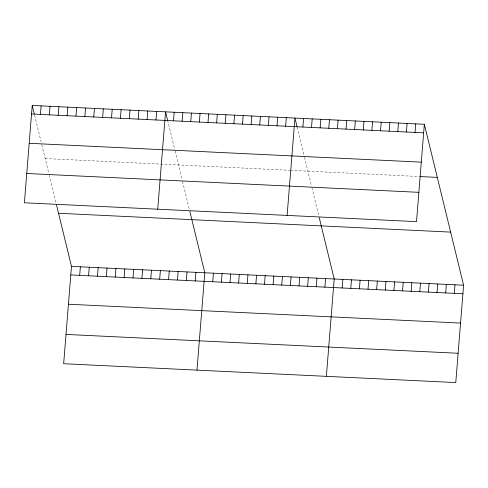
<?xml version="1.0" encoding="UTF-8"?>
<svg xmlns="http://www.w3.org/2000/svg" width="488" height="488" viewBox="0 0 488 488"><rect width="100%" height="100%" fill="white"/><g stroke="black" fill="none" stroke-linecap="round" stroke-linejoin="round"><path stroke-width="0.37" stroke-dasharray="2.44 1.83" d="M45.189 158.545L289.933 170.306M290.647 170.343L419.326 176.522M297.168 127.148L304.152 155.794M304.494 157.191L311.57 186.215M311.905 187.587L318.579 214.946M167.597 120.231L174.753 149.578M175.094 150.975L182.176 179.999M182.506 181.365L189.515 210.096M34.617 115.217L41.096 141.776M41.779 144.57L48.855 173.594M49.19 174.96L55.864 202.319"/><path stroke-width="0.73" d="M32.232 105.438L24.4 202.788L416.514 221.631L424.346 124.281L32.232 105.438L34.276 113.82M40.431 114.424L41.12 105.866M49.318 114.851L50.008 106.293M58.206 115.278L58.895 106.719M67.094 115.705L67.783 107.147M75.982 116.132L76.671 107.573M56.529 205.051L71.486 266.369L63.653 363.719L455.768 382.561L463.6 285.212L424.346 124.281M84.869 116.559L85.559 108.001M79.684 275.36L80.374 266.796M93.757 116.986L94.446 108.427M88.572 275.787L89.261 267.223M102.645 117.413L103.334 108.854M97.46 276.214L98.149 267.65M111.532 117.84L112.222 109.281M106.347 276.641L107.037 268.077M120.42 118.267L121.109 109.709M115.235 277.068L115.924 268.504M129.314 118.694L129.997 110.136M124.123 277.495L124.812 268.931M138.202 119.121L138.885 110.562M133.011 277.922L133.7 269.358M147.089 119.548L147.773 110.989M141.898 278.349L142.588 269.785M155.977 119.975L156.666 111.416M150.786 278.776L151.475 270.212M157.722 209.193L165.554 111.843L167.597 120.231M159.674 279.203L160.363 270.639M173.49 120.817L174.179 112.258M168.567 279.63L169.251 271.066M182.115 121.231L182.805 112.673M177.455 280.057L178.138 271.493M190.741 121.646L191.43 113.088M186.343 280.484L187.032 271.92M199.366 122.061L200.056 113.503M195.231 280.911L195.92 272.353M207.998 122.476L208.681 113.918M216.623 122.891L217.312 114.332M196.975 370.13L204.808 272.78L189.85 211.463M225.249 123.305L225.938 114.747M212.744 281.753L213.433 273.189M233.874 123.72L234.563 115.162M221.369 282.168L222.058 273.603M242.499 124.135L243.189 115.577M229.994 282.582L230.684 274.018M251.125 124.55L251.814 115.992M238.62 282.997L239.309 274.433M259.756 124.965L260.446 116.4M247.251 283.412L247.934 274.848M268.382 125.379L269.071 116.815M255.877 283.827L256.566 275.262M277.007 125.794L277.696 117.23M264.502 284.242L265.191 275.677M285.632 126.209L286.322 117.645M273.127 284.656L273.817 276.092M287.115 215.409L294.947 118.059L296.997 126.447M281.753 285.071L282.442 276.507M302.889 127.039L303.573 118.474M290.378 285.486L291.068 276.922M311.515 127.453L312.204 118.889M299.01 285.895L299.699 277.337M320.14 127.868L320.829 119.304M307.635 286.31L308.325 277.751M328.766 128.283L329.455 119.719M316.261 286.724L316.95 278.166M337.391 128.698L338.08 120.133M324.886 287.139L325.575 278.581M346.016 129.107L346.706 120.548M326.368 376.346L334.201 278.996L319.25 217.679M354.648 129.521L355.337 120.963M342.143 287.969L342.826 279.411M363.273 129.936L363.963 121.378M350.768 288.384L351.458 279.825M371.899 130.351L372.588 121.793M359.394 288.798L360.083 280.24M380.524 130.766L381.213 122.207M368.019 289.213L368.708 280.655M389.15 131.18L389.839 122.622M376.644 289.628L377.334 281.07M397.781 131.595L398.464 123.037M385.27 290.043L385.959 281.484M406.406 132.01L407.096 123.452M393.901 290.458L394.591 281.899M415.032 132.425L415.721 123.867M402.527 290.872L403.216 282.314M411.152 291.287L411.841 282.729M419.778 291.702L420.467 283.144M428.403 292.117L429.092 283.558M437.035 292.532L437.718 283.967M445.66 292.946L446.349 284.382M454.285 293.361L454.975 284.797M31.543 113.997L423.657 132.84M29.189 143.295L421.303 162.138M420.046 176.558L437.303 177.388M26.755 173.484L418.869 192.327M58.529 213.262L450.644 232.105M71.486 266.369L463.6 285.212M70.797 274.933L462.911 293.776M68.442 304.231L460.556 323.074M66.008 334.42L458.122 353.263"/></g></svg>
